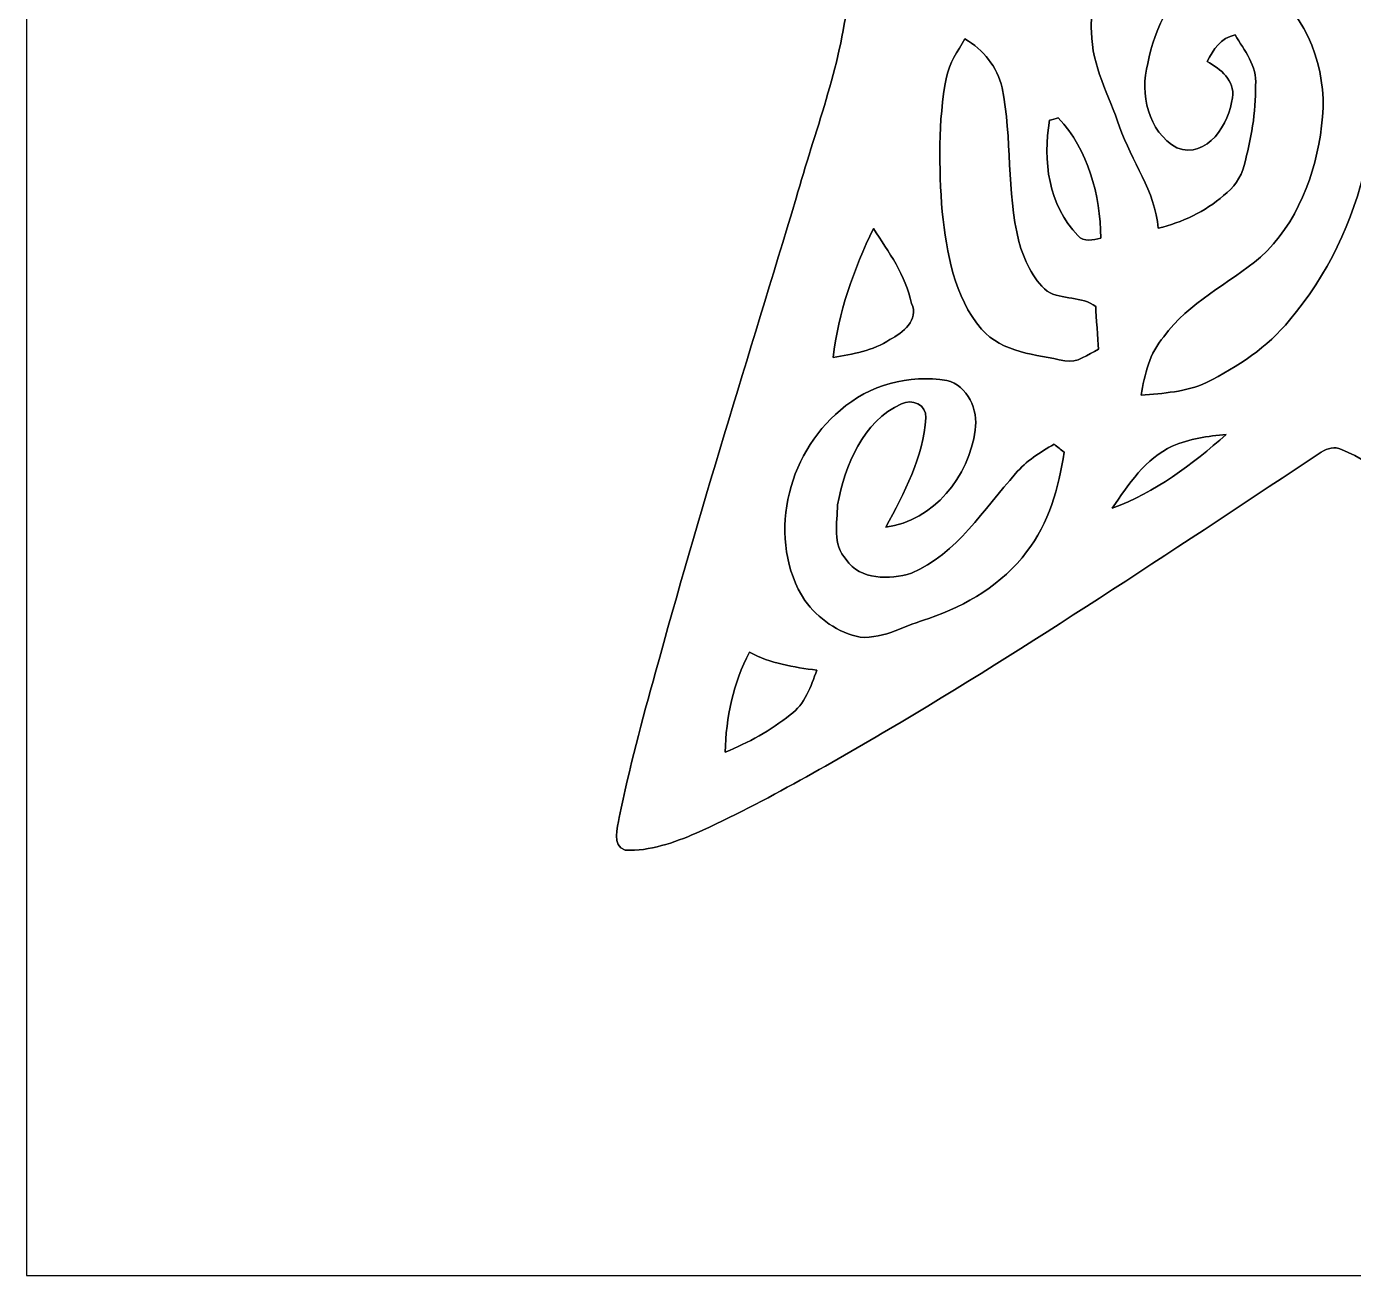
# Model space of a CAD drawing. Header units: centimetres. Extents: x -16.8 to 16.8, y -16.7 to 16.7.
# Drawn here: x -16.77 to -0.02, y -16.67 to -0.9 of the extents above; entities that cross this region are included whole.
import ezdxf

# ---------------------------------------------------------------- set-up
doc = ezdxf.new("R2010")
doc.units = ezdxf.units.CM
doc.header["$MEASUREMENT"] = 0
doc.layers.add('Layer 1', color=7, linetype='Continuous')

msp = doc.modelspace()

# ---------------------------------------------------------------- linework, layer by layer
at = {"layer": 'Layer 1', "color": 7}
for points, knots in [([(-16.77458, 16.66875), (-16.77458, 16.66875), (16.77458, 16.66875), (16.77458, 16.66875), (16.77458, 16.66875), (16.77458, 16.66875), (16.77458, -16.66875), (16.77458, -16.66875), (16.77458, -16.66875), (16.77458, -16.66875), (-16.77458, -16.66875), (-16.77458, -16.66875), (-16.77458, -16.66875), (-16.77458, -16.66875), (-16.77458, 16.66875), (-16.77458, 16.66875), (-16.77458, 16.66875), (-16.77458, 16.66875), (-16.77458, 16.66875), (-16.77458, 16.66875)], [0, 0, 0, 0, 0.16666667, 0.16666667, 0.16666667, 0.16666667, 0.33333333, 0.33333333, 0.33333333, 0.33333333, 0.5, 0.5, 0.5, 0.5, 0.66666667, 0.66666667, 0.66666667, 0.66666667, 1, 1, 1, 1]), ([(1.54799, 15.06961), (0.42721, 13.41579), (-0.61066, 11.70376), (-1.82139, 10.11237), (-1.82139, 10.11237), (-2.42182, 9.2897), (-3.05506, 8.48431), (-3.79801, 7.78404), (-3.79801, 7.78404), (-4.08376, 7.53322), (-4.37903, 7.2644), (-4.74804, 7.14622), (-4.74804, 7.14622), (-5.24122, 7.01675), (-5.75698, 7.0425), (-6.26145, 7.00899), (-6.26145, 7.00899), (-7.86095, 6.99664), (-9.46044, 7.00158), (-11.05994, 7.00581), (-11.05994, 7.00581), (-12.03501, 7.05873), (-13.01221, 7.02381), (-13.98799, 7.04568), (-13.98799, 7.04568), (-14.63216, 7.08131), (-15.2781, 7.08484), (-15.92263, 7.05591), (-15.92263, 7.05591), (-15.81397, 6.93667), (-15.6972, 6.82484), (-15.57267, 6.72183), (-15.57267, 6.72183), (-12.76068, 4.53002), (-9.78641, 2.5467), (-7.07073, 0.23178), (-7.07073, 0.23178), (-6.82237, -0.00035), (-6.53627, -0.22931), (-6.40468, -0.54751), (-6.40468, -0.54751), (-6.49676, -1.41287), (-6.82554, -2.23026), (-7.05767, -3.06493), (-7.05767, -3.06493), (-7.65634, -5.05813), (-8.2864, -7.04215), (-8.83214, -9.05122), (-8.83214, -9.05122), (-9.00642, -9.65659), (-9.16129, -10.2676), (-9.29287, -10.8839), (-9.29287, -10.8839), (-9.30663, -11.00949), (-9.392, -11.24726), (-9.21456, -11.2963), (-9.21456, -11.2963), (-8.90446, -11.31605), (-8.60284, -11.20105), (-8.31956, -11.08463), (-8.31956, -11.08463), (-7.42633, -10.67682), (-6.57895, -10.17729), (-5.73193, -9.68375), (-5.73193, -9.68375), (-3.9303, -8.60037), (-2.18123, -7.43268), (-0.42792, -6.27345), (-0.42792, -6.27345), (-0.35243, -6.22406), (-0.25823, -6.19584), (-0.17251, -6.23888), (-0.17251, -6.23888), (0.28751, -6.42549), (0.64841, -6.78004), (1.03893, -7.07566), (1.03893, -7.07566), (2.67441, -8.41975), (4.22839, -9.85838), (5.81484, -11.25926), (5.81484, -11.25926), (7.32755, -12.59805), (8.83567, -13.94601), (10.45069, -15.16204), (10.45069, -15.16204), (10.74808, -15.37088), (11.0363, -15.60936), (11.37955, -15.74165), (11.37955, -15.74165), (11.28677, -14.74294), (11.07334, -13.76045), (10.93188, -12.76844), (10.93188, -12.76844), (10.61156, -10.97703), (10.26054, -9.19162), (9.912, -7.40586), (9.912, -7.40586), (9.69257, -6.2424), (9.41529, -5.08106), (9.37542, -3.89326), (9.37542, -3.89326), (9.38354, -3.24732), (9.42622, -2.58586), (9.66893, -1.98014), (9.66893, -1.98014), (10.0136, -1.37195), (10.50219, -0.86219), (10.94281, -0.32385), (10.94281, -0.32385), (11.77537, 0.6283), (12.62098, 1.57021), (13.51174, 2.46874), (13.51174, 2.46874), (14.18802, 3.13937), (14.74858, 3.91407), (15.36382, 4.63868), (15.36382, 4.63868), (15.70884, 5.05425), (16.06903, 5.45924), (16.3763, 5.90444), (16.3763, 5.90444), (15.07772, 6.04696), (13.76821, 6.01768), (12.46505, 6.07095), (12.46505, 6.07095), (10.50643, 6.14927), (8.53511, 6.15068), (6.59412, 6.45407), (6.59412, 6.45407), (6.09459, 6.55179), (5.50369, 6.59836), (5.18407, 7.05167), (5.18407, 7.05167), (4.76144, 7.63376), (4.49862, 8.30897), (4.1977, 8.95738), (4.1977, 8.95738), (3.55635, 10.50749), (2.98591, 12.08476), (2.407, 13.6592), (2.407, 13.6592), (2.20521, 14.20601), (2.00307, 14.75317), (1.7653, 15.28551), (1.7653, 15.28551), (1.68416, 15.22271), (1.6069, 15.15392), (1.54799, 15.06961)], [0, 0, 0, 0, 0.02631579, 0.02631579, 0.02631579, 0.02631579, 0.05263158, 0.05263158, 0.05263158, 0.05263158, 0.07894737, 0.07894737, 0.07894737, 0.07894737, 0.10526316, 0.10526316, 0.10526316, 0.10526316, 0.13157895, 0.13157895, 0.13157895, 0.13157895, 0.15789474, 0.15789474, 0.15789474, 0.15789474, 0.18421053, 0.18421053, 0.18421053, 0.18421053, 0.21052632, 0.21052632, 0.21052632, 0.21052632, 0.23684211, 0.23684211, 0.23684211, 0.23684211, 0.26315789, 0.26315789, 0.26315789, 0.26315789, 0.28947368, 0.28947368, 0.28947368, 0.28947368, 0.31578947, 0.31578947, 0.31578947, 0.31578947, 0.34210526, 0.34210526, 0.34210526, 0.34210526, 0.36842105, 0.36842105, 0.36842105, 0.36842105, 0.39473684, 0.39473684, 0.39473684, 0.39473684, 0.42105263, 0.42105263, 0.42105263, 0.42105263, 0.44736842, 0.44736842, 0.44736842, 0.44736842, 0.47368421, 0.47368421, 0.47368421, 0.47368421, 0.5, 0.5, 0.5, 0.5, 0.52631579, 0.52631579, 0.52631579, 0.52631579, 0.55263158, 0.55263158, 0.55263158, 0.55263158, 0.57894737, 0.57894737, 0.57894737, 0.57894737, 0.60526316, 0.60526316, 0.60526316, 0.60526316, 0.63157895, 0.63157895, 0.63157895, 0.63157895, 0.65789474, 0.65789474, 0.65789474, 0.65789474, 0.68421053, 0.68421053, 0.68421053, 0.68421053, 0.71052632, 0.71052632, 0.71052632, 0.71052632, 0.73684211, 0.73684211, 0.73684211, 0.73684211, 0.76315789, 0.76315789, 0.76315789, 0.76315789, 0.78947368, 0.78947368, 0.78947368, 0.78947368, 0.81578947, 0.81578947, 0.81578947, 0.81578947, 0.84210526, 0.84210526, 0.84210526, 0.84210526, 0.86842105, 0.86842105, 0.86842105, 0.86842105, 0.89473684, 0.89473684, 0.89473684, 0.89473684, 0.92105263, 0.92105263, 0.92105263, 0.92105263, 0.94736842, 0.94736842, 0.94736842, 0.94736842, 1, 1, 1, 1]), ([(-1.29187, 0.34396), (-1.02658, 0.45685), (-0.71508, 0.61913), (-0.42651, 0.49248), (-0.42651, 0.49248), (-0.06914, 0.32209), (0.07549, -0.08361), (0.15628, -0.44379), (0.15628, -0.44379), (0.45544, -1.88313), (0.13406, -3.47239), (-0.82762, -4.60516), (-0.82762, -4.60516), (-1.10561, -4.94982), (-1.48625, -5.19254), (-1.87501, -5.39503), (-1.87501, -5.39503), (-2.1336, -5.51145), (-2.42394, -5.5305), (-2.70298, -5.55343), (-2.70298, -5.55343), (-2.65818, -5.29308), (-2.59574, -5.01967), (-2.41723, -4.81471), (-2.41723, -4.81471), (-2.10432, -4.38009), (-1.59914, -4.14726), (-1.19592, -3.81212), (-1.19592, -3.81212), (-0.73378, -3.38773), (-0.49742, -2.76543), (-0.42333, -2.15406), (-0.42333, -2.15406), (-0.33902, -1.54552), (-0.54116, -0.88759), (-1.00259, -0.47308), (-1.00259, -0.47308), (-1.22837, -0.27058), (-1.54799, -0.1838), (-1.84609, -0.23671), (-1.84609, -0.23671), (-2.31422, -0.39546), (-2.52448, -0.91969), (-2.61973, -1.36313), (-2.61973, -1.36313), (-2.7178, -1.74554), (-2.61761, -2.22426), (-2.25249, -2.42958), (-2.25249, -2.42958), (-1.8669, -2.58022), (-1.58433, -2.11667), (-1.55011, -1.79705), (-1.55011, -1.79705), (-1.51342, -1.58115), (-1.70215, -1.43228), (-1.86866, -1.33914), (-1.86866, -1.33914), (-1.79458, -1.18886), (-1.69404, -1.03928), (-1.51412, -1.00365), (-1.51412, -1.00365), (-1.39841, -1.20086), (-1.23825, -1.39629), (-1.25659, -1.64112), (-1.25659, -1.64112), (-1.25201, -1.98296), (-1.31374, -2.32339), (-1.40229, -2.65254), (-1.40229, -2.65254), (-1.44074, -2.80494), (-1.53494, -2.93864), (-1.66088, -3.03177), (-1.66088, -3.03177), (-1.89653, -3.23568), (-2.18369, -3.3722), (-2.48567, -3.44593), (-2.48567, -3.44593), (-2.52377, -2.97815), (-2.82328, -2.59644), (-2.97427, -2.16464), (-2.97427, -2.16464), (-3.10727, -1.772), (-3.32669, -1.39488), (-3.32775, -0.96873), (-3.32775, -0.96873), (-3.3715, -0.6798), (-3.16724, -0.42228), (-2.94287, -0.26988), (-2.94287, -0.26988), (-2.43452, 0.03634), (-1.82739, 0.10019), (-1.29187, 0.34396)], [0, 0, 0, 0, 0.04166667, 0.04166667, 0.04166667, 0.04166667, 0.08333333, 0.08333333, 0.08333333, 0.08333333, 0.125, 0.125, 0.125, 0.125, 0.16666667, 0.16666667, 0.16666667, 0.16666667, 0.20833333, 0.20833333, 0.20833333, 0.20833333, 0.25, 0.25, 0.25, 0.25, 0.29166667, 0.29166667, 0.29166667, 0.29166667, 0.33333333, 0.33333333, 0.33333333, 0.33333333, 0.375, 0.375, 0.375, 0.375, 0.41666667, 0.41666667, 0.41666667, 0.41666667, 0.45833333, 0.45833333, 0.45833333, 0.45833333, 0.5, 0.5, 0.5, 0.5, 0.54166667, 0.54166667, 0.54166667, 0.54166667, 0.58333333, 0.58333333, 0.58333333, 0.58333333, 0.625, 0.625, 0.625, 0.625, 0.66666667, 0.66666667, 0.66666667, 0.66666667, 0.70833333, 0.70833333, 0.70833333, 0.70833333, 0.75, 0.75, 0.75, 0.75, 0.79166667, 0.79166667, 0.79166667, 0.79166667, 0.83333333, 0.83333333, 0.83333333, 0.83333333, 0.875, 0.875, 0.875, 0.875, 0.91666667, 0.91666667, 0.91666667, 0.91666667, 1, 1, 1, 1]), ([(-4.92619, -1.05551), (-4.69406, -1.18816), (-4.51944, -1.40829), (-4.45805, -1.67146), (-4.45805, -1.67146), (-4.32647, -2.30999), (-4.40478, -2.97639), (-4.24603, -3.61139), (-4.24603, -3.61139), (-4.18006, -3.84493), (-4.07635, -4.07988), (-3.88761, -4.24039), (-3.88761, -4.24039), (-3.7017, -4.35328), (-3.4477, -4.29824), (-3.27625, -4.43442), (-3.27625, -4.43442), (-3.26778, -4.56918), (-3.25049, -4.8387), (-3.24168, -4.97381), (-3.24168, -4.97381), (-3.37503, -5.03661), (-3.50802, -5.15373), (-3.66642, -5.11881), (-3.66642, -5.11881), (-4.0319, -5.04261), (-4.4517, -5.0165), (-4.71911, -4.71946), (-4.71911, -4.71946), (-5.06518, -4.30918), (-5.15549, -3.75638), (-5.21476, -3.23956), (-5.21476, -3.23956), (-5.25392, -2.6737), (-5.27015, -2.09832), (-5.16008, -1.53917), (-5.16008, -1.53917), (-5.12374, -1.36102), (-5.02073, -1.20721), (-4.92619, -1.05551)], [0, 0, 0, 0, 0.09090909, 0.09090909, 0.09090909, 0.09090909, 0.18181818, 0.18181818, 0.18181818, 0.18181818, 0.27272727, 0.27272727, 0.27272727, 0.27272727, 0.36363636, 0.36363636, 0.36363636, 0.36363636, 0.45454545, 0.45454545, 0.45454545, 0.45454545, 0.54545455, 0.54545455, 0.54545455, 0.54545455, 0.63636364, 0.63636364, 0.63636364, 0.63636364, 0.72727273, 0.72727273, 0.72727273, 0.72727273, 0.81818182, 0.81818182, 0.81818182, 0.81818182, 1, 1, 1, 1]), ([(-3.85763, -2.08245), (-3.83046, -2.07469), (-3.77578, -2.05916), (-3.74826, -2.0514), (-3.74826, -2.0514), (-3.36832, -2.46239), (-3.21839, -3.02013), (-3.21204, -3.56976), (-3.21204, -3.56976), (-3.30835, -3.58987), (-3.42512, -3.63008), (-3.49991, -3.53624), (-3.49991, -3.53624), (-3.87421, -3.16018), (-3.94653, -2.58516), (-3.85763, -2.08245)], [0, 0, 0, 0, 0.2, 0.2, 0.2, 0.2, 0.4, 0.4, 0.4, 0.4, 0.6, 0.6, 0.6, 0.6, 1, 1, 1, 1]), ([(-6.58918, -5.07929), (-6.53027, -4.50815), (-6.32636, -3.96381), (-6.08295, -3.44805), (-6.08295, -3.44805), (-5.89104, -3.74474), (-5.67267, -4.04072), (-5.60246, -4.39491), (-5.60246, -4.39491), (-5.49875, -4.60093), (-5.715, -4.76673), (-5.87304, -4.85069), (-5.87304, -4.85069), (-6.08506, -4.99533), (-6.34365, -5.02955), (-6.58918, -5.07929)], [0, 0, 0, 0, 0.2, 0.2, 0.2, 0.2, 0.4, 0.4, 0.4, 0.4, 0.6, 0.6, 0.6, 0.6, 1, 1, 1, 1]), ([(-6.49852, -5.74357), (-6.13798, -5.42219), (-5.62963, -5.28814), (-5.15549, -5.36646), (-5.15549, -5.36646), (-4.89303, -5.43631), (-4.75439, -5.73758), (-4.79743, -5.99369), (-4.79743, -5.99369), (-4.87574, -6.57719), (-5.31954, -7.14128), (-5.92667, -7.2196), (-5.92667, -7.2196), (-5.69348, -6.7885), (-5.45077, -6.33695), (-5.41902, -5.83741), (-5.41902, -5.83741), (-5.40561, -5.67831), (-5.6007, -5.59329), (-5.72805, -5.66314), (-5.72805, -5.66314), (-6.21912, -5.88222), (-6.44031, -6.44102), (-6.5338, -6.93702), (-6.5338, -6.93702), (-6.54262, -7.16315), (-6.60012, -7.44432), (-6.42761, -7.62776), (-6.42761, -7.62776), (-6.24805, -7.8927), (-5.87904, -7.88353), (-5.60352, -7.80133), (-5.60352, -7.80133), (-5.02603, -7.55438), (-4.69089, -6.99206), (-4.2866, -6.54332), (-4.2866, -6.54332), (-4.15572, -6.38387), (-3.97898, -6.2738), (-3.80153, -6.17326), (-3.80153, -6.17326), (-3.75955, -6.20642), (-3.71757, -6.24029), (-3.67489, -6.2738), (-3.67489, -6.2738), (-3.74156, -6.71795), (-3.86715, -7.17021), (-4.14761, -7.53039), (-4.14761, -7.53039), (-4.45135, -7.94032), (-4.90714, -8.20667), (-5.38268, -8.37142), (-5.38268, -8.37142), (-5.66914, -8.45361), (-5.94043, -8.63106), (-6.24875, -8.60919), (-6.24875, -8.60919), (-6.52992, -8.55521), (-6.77898, -8.37283), (-6.94902, -8.1474), (-6.94902, -8.1474), (-7.43373, -7.38858), (-7.18044, -6.29885), (-6.49852, -5.74357)], [0, 0, 0, 0, 0.05882353, 0.05882353, 0.05882353, 0.05882353, 0.11764706, 0.11764706, 0.11764706, 0.11764706, 0.17647059, 0.17647059, 0.17647059, 0.17647059, 0.23529412, 0.23529412, 0.23529412, 0.23529412, 0.29411765, 0.29411765, 0.29411765, 0.29411765, 0.35294118, 0.35294118, 0.35294118, 0.35294118, 0.41176471, 0.41176471, 0.41176471, 0.41176471, 0.47058824, 0.47058824, 0.47058824, 0.47058824, 0.52941176, 0.52941176, 0.52941176, 0.52941176, 0.58823529, 0.58823529, 0.58823529, 0.58823529, 0.64705882, 0.64705882, 0.64705882, 0.64705882, 0.70588235, 0.70588235, 0.70588235, 0.70588235, 0.76470588, 0.76470588, 0.76470588, 0.76470588, 0.82352941, 0.82352941, 0.82352941, 0.82352941, 0.88235294, 0.88235294, 0.88235294, 0.88235294, 1, 1, 1, 1]), ([(-2.30858, -6.19584), (-2.09374, -6.10447), (-1.85914, -6.06813), (-1.62772, -6.0512), (-1.62772, -6.0512), (-2.05952, -6.42303), (-2.52271, -6.78639), (-3.06599, -6.9783), (-3.06599, -6.9783), (-2.86456, -6.67879), (-2.64619, -6.35494), (-2.30858, -6.19584)], [0, 0, 0, 0, 0.25, 0.25, 0.25, 0.25, 0.5, 0.5, 0.5, 0.5, 1, 1, 1, 1]), ([(-7.64681, -8.79969), (-7.38329, -8.93974), (-7.09048, -8.98842), (-6.79732, -9.02547), (-6.79732, -9.02547), (-6.86964, -9.23078), (-6.94937, -9.45621), (-7.1314, -9.59062), (-7.1314, -9.59062), (-7.38046, -9.78606), (-7.66163, -9.94163), (-7.95443, -10.06228), (-7.95443, -10.06228), (-7.94244, -9.62378), (-7.85636, -9.18845), (-7.64681, -8.79969)], [0, 0, 0, 0, 0.2, 0.2, 0.2, 0.2, 0.4, 0.4, 0.4, 0.4, 0.6, 0.6, 0.6, 0.6, 1, 1, 1, 1])]:
    msp.add_open_spline(points, degree=3, knots=knots, dxfattribs=at)
at = {"layer": 'Layer 1', "color": 253}
for points, knots in [([(1.54799, 15.06961), (1.6069, 15.15392), (1.68416, 15.22271), (1.7653, 15.28551), (1.7653, 15.28551), (2.00307, 14.75317), (2.20521, 14.20601), (2.407, 13.6592), (2.407, 13.6592), (2.98591, 12.08476), (3.55635, 10.50749), (4.1977, 8.95738), (4.1977, 8.95738), (4.49862, 8.30897), (4.76144, 7.63376), (5.18407, 7.05167), (5.18407, 7.05167), (5.50369, 6.59836), (6.09459, 6.55179), (6.59412, 6.45407), (6.59412, 6.45407), (8.53511, 6.15068), (10.50643, 6.14927), (12.46505, 6.07095), (12.46505, 6.07095), (13.76821, 6.01768), (15.07772, 6.04696), (16.3763, 5.90444), (16.3763, 5.90444), (16.06903, 5.45924), (15.70884, 5.05425), (15.36382, 4.63868), (15.36382, 4.63868), (14.74858, 3.91407), (14.18802, 3.13937), (13.51174, 2.46874), (13.51174, 2.46874), (12.62098, 1.57021), (11.77537, 0.6283), (10.94281, -0.32385), (10.94281, -0.32385), (10.50219, -0.86219), (10.0136, -1.37195), (9.66893, -1.98014), (9.66893, -1.98014), (9.42622, -2.58586), (9.38354, -3.24732), (9.37542, -3.89326), (9.37542, -3.89326), (9.41529, -5.08106), (9.69257, -6.2424), (9.912, -7.40586), (9.912, -7.40586), (10.26054, -9.19162), (10.61156, -10.97703), (10.93188, -12.76844), (10.93188, -12.76844), (11.07334, -13.76045), (11.28677, -14.74294), (11.37955, -15.74165), (11.37955, -15.74165), (11.0363, -15.60936), (10.74808, -15.37088), (10.45069, -15.16204), (10.45069, -15.16204), (8.83567, -13.94601), (7.32755, -12.59805), (5.81484, -11.25926), (5.81484, -11.25926), (4.22839, -9.85838), (2.67441, -8.41975), (1.03893, -7.07566), (1.03893, -7.07566), (0.64841, -6.78004), (0.28751, -6.42549), (-0.17251, -6.23888), (-0.17251, -6.23888), (-0.25823, -6.19584), (-0.35243, -6.22406), (-0.42792, -6.27345), (-0.42792, -6.27345), (-2.18123, -7.43268), (-3.9303, -8.60037), (-5.73193, -9.68375), (-5.73193, -9.68375), (-6.57895, -10.17729), (-7.42633, -10.67682), (-8.31956, -11.08463), (-8.31956, -11.08463), (-8.60284, -11.20105), (-8.90446, -11.31605), (-9.21456, -11.2963), (-9.21456, -11.2963), (-9.392, -11.24726), (-9.30663, -11.00949), (-9.29287, -10.8839), (-9.29287, -10.8839), (-9.16129, -10.2676), (-9.00642, -9.65659), (-8.83214, -9.05122), (-8.83214, -9.05122), (-8.2864, -7.04215), (-7.65634, -5.05813), (-7.05767, -3.06493), (-7.05767, -3.06493), (-6.82554, -2.23026), (-6.49676, -1.41287), (-6.40468, -0.54751), (-6.40468, -0.54751), (-6.53627, -0.22931), (-6.82237, -0.00035), (-7.07073, 0.23178), (-7.07073, 0.23178), (-9.78641, 2.5467), (-12.76068, 4.53002), (-15.57267, 6.72183), (-15.57267, 6.72183), (-15.6972, 6.82484), (-15.81397, 6.93667), (-15.92263, 7.05591), (-15.92263, 7.05591), (-15.2781, 7.08484), (-14.63216, 7.08131), (-13.98799, 7.04568), (-13.98799, 7.04568), (-13.01221, 7.02381), (-12.03501, 7.05873), (-11.05994, 7.00581), (-11.05994, 7.00581), (-9.46044, 7.00158), (-7.86095, 6.99664), (-6.26145, 7.00899), (-6.26145, 7.00899), (-5.75698, 7.0425), (-5.24122, 7.01675), (-4.74804, 7.14622), (-4.74804, 7.14622), (-4.37903, 7.2644), (-4.08376, 7.53322), (-3.79801, 7.78404), (-3.79801, 7.78404), (-3.05506, 8.48431), (-2.42182, 9.2897), (-1.82139, 10.11237), (-1.82139, 10.11237), (-0.61066, 11.70376), (0.42721, 13.41579), (1.54799, 15.06961), (1.54799, 15.06961), (1.54799, 15.06961), (1.54799, 15.06961), (1.54799, 15.06961)], [0, 0, 0, 0, 0.02564103, 0.02564103, 0.02564103, 0.02564103, 0.05128205, 0.05128205, 0.05128205, 0.05128205, 0.07692308, 0.07692308, 0.07692308, 0.07692308, 0.1025641, 0.1025641, 0.1025641, 0.1025641, 0.12820513, 0.12820513, 0.12820513, 0.12820513, 0.15384615, 0.15384615, 0.15384615, 0.15384615, 0.17948718, 0.17948718, 0.17948718, 0.17948718, 0.20512821, 0.20512821, 0.20512821, 0.20512821, 0.23076923, 0.23076923, 0.23076923, 0.23076923, 0.25641026, 0.25641026, 0.25641026, 0.25641026, 0.28205128, 0.28205128, 0.28205128, 0.28205128, 0.30769231, 0.30769231, 0.30769231, 0.30769231, 0.33333333, 0.33333333, 0.33333333, 0.33333333, 0.35897436, 0.35897436, 0.35897436, 0.35897436, 0.38461538, 0.38461538, 0.38461538, 0.38461538, 0.41025641, 0.41025641, 0.41025641, 0.41025641, 0.43589744, 0.43589744, 0.43589744, 0.43589744, 0.46153846, 0.46153846, 0.46153846, 0.46153846, 0.48717949, 0.48717949, 0.48717949, 0.48717949, 0.51282051, 0.51282051, 0.51282051, 0.51282051, 0.53846154, 0.53846154, 0.53846154, 0.53846154, 0.56410256, 0.56410256, 0.56410256, 0.56410256, 0.58974359, 0.58974359, 0.58974359, 0.58974359, 0.61538462, 0.61538462, 0.61538462, 0.61538462, 0.64102564, 0.64102564, 0.64102564, 0.64102564, 0.66666667, 0.66666667, 0.66666667, 0.66666667, 0.69230769, 0.69230769, 0.69230769, 0.69230769, 0.71794872, 0.71794872, 0.71794872, 0.71794872, 0.74358974, 0.74358974, 0.74358974, 0.74358974, 0.76923077, 0.76923077, 0.76923077, 0.76923077, 0.79487179, 0.79487179, 0.79487179, 0.79487179, 0.82051282, 0.82051282, 0.82051282, 0.82051282, 0.84615385, 0.84615385, 0.84615385, 0.84615385, 0.87179487, 0.87179487, 0.87179487, 0.87179487, 0.8974359, 0.8974359, 0.8974359, 0.8974359, 0.92307692, 0.92307692, 0.92307692, 0.92307692, 0.94871795, 0.94871795, 0.94871795, 0.94871795, 1, 1, 1, 1]), ([(-1.29187, 0.34396), (-1.82739, 0.10019), (-2.43452, 0.03634), (-2.94287, -0.26988), (-2.94287, -0.26988), (-3.16724, -0.42228), (-3.3715, -0.6798), (-3.32775, -0.96873), (-3.32775, -0.96873), (-3.32669, -1.39488), (-3.10727, -1.772), (-2.97427, -2.16464), (-2.97427, -2.16464), (-2.82328, -2.59644), (-2.52377, -2.97815), (-2.48567, -3.44593), (-2.48567, -3.44593), (-2.18369, -3.3722), (-1.89653, -3.23568), (-1.66088, -3.03177), (-1.66088, -3.03177), (-1.53494, -2.93864), (-1.44074, -2.80494), (-1.40229, -2.65254), (-1.40229, -2.65254), (-1.31374, -2.32339), (-1.25201, -1.98296), (-1.25659, -1.64112), (-1.25659, -1.64112), (-1.23825, -1.39629), (-1.39841, -1.20086), (-1.51412, -1.00365), (-1.51412, -1.00365), (-1.69404, -1.03928), (-1.79458, -1.18886), (-1.86866, -1.33914), (-1.86866, -1.33914), (-1.70215, -1.43228), (-1.51342, -1.58115), (-1.55011, -1.79705), (-1.55011, -1.79705), (-1.58433, -2.11667), (-1.8669, -2.58022), (-2.25249, -2.42958), (-2.25249, -2.42958), (-2.61761, -2.22426), (-2.7178, -1.74554), (-2.61973, -1.36313), (-2.61973, -1.36313), (-2.52448, -0.91969), (-2.31422, -0.39546), (-1.84609, -0.23671), (-1.84609, -0.23671), (-1.54799, -0.1838), (-1.22837, -0.27058), (-1.00259, -0.47308), (-1.00259, -0.47308), (-0.54116, -0.88759), (-0.33902, -1.54552), (-0.42333, -2.15406), (-0.42333, -2.15406), (-0.49742, -2.76543), (-0.73378, -3.38773), (-1.19592, -3.81212), (-1.19592, -3.81212), (-1.59914, -4.14726), (-2.10432, -4.38009), (-2.41723, -4.81471), (-2.41723, -4.81471), (-2.59574, -5.01967), (-2.65818, -5.29308), (-2.70298, -5.55343), (-2.70298, -5.55343), (-2.42394, -5.5305), (-2.1336, -5.51145), (-1.87501, -5.39503), (-1.87501, -5.39503), (-1.48625, -5.19254), (-1.10561, -4.94982), (-0.82762, -4.60516), (-0.82762, -4.60516), (0.13406, -3.47239), (0.45544, -1.88313), (0.15628, -0.44379), (0.15628, -0.44379), (0.07549, -0.08361), (-0.06914, 0.32209), (-0.42651, 0.49248), (-0.42651, 0.49248), (-0.71508, 0.61913), (-1.02658, 0.45685), (-1.29187, 0.34396), (-1.29187, 0.34396), (-1.29187, 0.34396), (-1.29187, 0.34396), (-1.29187, 0.34396)], [0, 0, 0, 0, 0.04, 0.04, 0.04, 0.04, 0.08, 0.08, 0.08, 0.08, 0.12, 0.12, 0.12, 0.12, 0.16, 0.16, 0.16, 0.16, 0.2, 0.2, 0.2, 0.2, 0.24, 0.24, 0.24, 0.24, 0.28, 0.28, 0.28, 0.28, 0.32, 0.32, 0.32, 0.32, 0.36, 0.36, 0.36, 0.36, 0.4, 0.4, 0.4, 0.4, 0.44, 0.44, 0.44, 0.44, 0.48, 0.48, 0.48, 0.48, 0.52, 0.52, 0.52, 0.52, 0.56, 0.56, 0.56, 0.56, 0.6, 0.6, 0.6, 0.6, 0.64, 0.64, 0.64, 0.64, 0.68, 0.68, 0.68, 0.68, 0.72, 0.72, 0.72, 0.72, 0.76, 0.76, 0.76, 0.76, 0.8, 0.8, 0.8, 0.8, 0.84, 0.84, 0.84, 0.84, 0.88, 0.88, 0.88, 0.88, 0.92, 0.92, 0.92, 0.92, 1, 1, 1, 1]), ([(-4.92619, -1.05551), (-5.02073, -1.20721), (-5.12374, -1.36102), (-5.16008, -1.53917), (-5.16008, -1.53917), (-5.27015, -2.09832), (-5.25392, -2.6737), (-5.21476, -3.23956), (-5.21476, -3.23956), (-5.15549, -3.75638), (-5.06518, -4.30918), (-4.71911, -4.71946), (-4.71911, -4.71946), (-4.4517, -5.0165), (-4.0319, -5.04261), (-3.66642, -5.11881), (-3.66642, -5.11881), (-3.50802, -5.15373), (-3.37503, -5.03661), (-3.24168, -4.97381), (-3.24168, -4.97381), (-3.25049, -4.8387), (-3.26778, -4.56918), (-3.27625, -4.43442), (-3.27625, -4.43442), (-3.4477, -4.29824), (-3.7017, -4.35328), (-3.88761, -4.24039), (-3.88761, -4.24039), (-4.07635, -4.07988), (-4.18006, -3.84493), (-4.24603, -3.61139), (-4.24603, -3.61139), (-4.40478, -2.97639), (-4.32647, -2.30999), (-4.45805, -1.67146), (-4.45805, -1.67146), (-4.51944, -1.40829), (-4.69406, -1.18816), (-4.92619, -1.05551), (-4.92619, -1.05551), (-4.92619, -1.05551), (-4.92619, -1.05551), (-4.92619, -1.05551)], [0, 0, 0, 0, 0.08333333, 0.08333333, 0.08333333, 0.08333333, 0.16666667, 0.16666667, 0.16666667, 0.16666667, 0.25, 0.25, 0.25, 0.25, 0.33333333, 0.33333333, 0.33333333, 0.33333333, 0.41666667, 0.41666667, 0.41666667, 0.41666667, 0.5, 0.5, 0.5, 0.5, 0.58333333, 0.58333333, 0.58333333, 0.58333333, 0.66666667, 0.66666667, 0.66666667, 0.66666667, 0.75, 0.75, 0.75, 0.75, 0.83333333, 0.83333333, 0.83333333, 0.83333333, 1, 1, 1, 1]), ([(-3.85763, -2.08245), (-3.94653, -2.58516), (-3.87421, -3.16018), (-3.49991, -3.53624), (-3.49991, -3.53624), (-3.42512, -3.63008), (-3.30835, -3.58987), (-3.21204, -3.56976), (-3.21204, -3.56976), (-3.21839, -3.02013), (-3.36832, -2.46239), (-3.74826, -2.0514), (-3.74826, -2.0514), (-3.77578, -2.05916), (-3.83046, -2.07469), (-3.85763, -2.08245), (-3.85763, -2.08245), (-3.85763, -2.08245), (-3.85763, -2.08245), (-3.85763, -2.08245)], [0, 0, 0, 0, 0.16666667, 0.16666667, 0.16666667, 0.16666667, 0.33333333, 0.33333333, 0.33333333, 0.33333333, 0.5, 0.5, 0.5, 0.5, 0.66666667, 0.66666667, 0.66666667, 0.66666667, 1, 1, 1, 1]), ([(-6.58918, -5.07929), (-6.34365, -5.02955), (-6.08506, -4.99533), (-5.87304, -4.85069), (-5.87304, -4.85069), (-5.715, -4.76673), (-5.49875, -4.60093), (-5.60246, -4.39491), (-5.60246, -4.39491), (-5.67267, -4.04072), (-5.89104, -3.74474), (-6.08295, -3.44805), (-6.08295, -3.44805), (-6.32636, -3.96381), (-6.53027, -4.50815), (-6.58918, -5.07929), (-6.58918, -5.07929), (-6.58918, -5.07929), (-6.58918, -5.07929), (-6.58918, -5.07929)], [0, 0, 0, 0, 0.16666667, 0.16666667, 0.16666667, 0.16666667, 0.33333333, 0.33333333, 0.33333333, 0.33333333, 0.5, 0.5, 0.5, 0.5, 0.66666667, 0.66666667, 0.66666667, 0.66666667, 1, 1, 1, 1]), ([(-6.49852, -5.74357), (-7.18044, -6.29885), (-7.43373, -7.38858), (-6.94902, -8.1474), (-6.94902, -8.1474), (-6.77898, -8.37283), (-6.52992, -8.55521), (-6.24875, -8.60919), (-6.24875, -8.60919), (-5.94043, -8.63106), (-5.66914, -8.45361), (-5.38268, -8.37142), (-5.38268, -8.37142), (-4.90714, -8.20667), (-4.45135, -7.94032), (-4.14761, -7.53039), (-4.14761, -7.53039), (-3.86715, -7.17021), (-3.74156, -6.71795), (-3.67489, -6.2738), (-3.67489, -6.2738), (-3.71757, -6.24029), (-3.75955, -6.20642), (-3.80153, -6.17326), (-3.80153, -6.17326), (-3.97898, -6.2738), (-4.15572, -6.38387), (-4.2866, -6.54332), (-4.2866, -6.54332), (-4.69089, -6.99206), (-5.02603, -7.55438), (-5.60352, -7.80133), (-5.60352, -7.80133), (-5.87904, -7.88353), (-6.24805, -7.8927), (-6.42761, -7.62776), (-6.42761, -7.62776), (-6.60012, -7.44432), (-6.54262, -7.16315), (-6.5338, -6.93702), (-6.5338, -6.93702), (-6.44031, -6.44102), (-6.21912, -5.88222), (-5.72805, -5.66314), (-5.72805, -5.66314), (-5.6007, -5.59329), (-5.40561, -5.67831), (-5.41902, -5.83741), (-5.41902, -5.83741), (-5.45077, -6.33695), (-5.69348, -6.7885), (-5.92667, -7.2196), (-5.92667, -7.2196), (-5.31954, -7.14128), (-4.87574, -6.57719), (-4.79743, -5.99369), (-4.79743, -5.99369), (-4.75439, -5.73758), (-4.89303, -5.43631), (-5.15549, -5.36646), (-5.15549, -5.36646), (-5.62963, -5.28814), (-6.13798, -5.42219), (-6.49852, -5.74357), (-6.49852, -5.74357), (-6.49852, -5.74357), (-6.49852, -5.74357), (-6.49852, -5.74357)], [0, 0, 0, 0, 0.05555556, 0.05555556, 0.05555556, 0.05555556, 0.11111111, 0.11111111, 0.11111111, 0.11111111, 0.16666667, 0.16666667, 0.16666667, 0.16666667, 0.22222222, 0.22222222, 0.22222222, 0.22222222, 0.27777778, 0.27777778, 0.27777778, 0.27777778, 0.33333333, 0.33333333, 0.33333333, 0.33333333, 0.38888889, 0.38888889, 0.38888889, 0.38888889, 0.44444444, 0.44444444, 0.44444444, 0.44444444, 0.5, 0.5, 0.5, 0.5, 0.55555556, 0.55555556, 0.55555556, 0.55555556, 0.61111111, 0.61111111, 0.61111111, 0.61111111, 0.66666667, 0.66666667, 0.66666667, 0.66666667, 0.72222222, 0.72222222, 0.72222222, 0.72222222, 0.77777778, 0.77777778, 0.77777778, 0.77777778, 0.83333333, 0.83333333, 0.83333333, 0.83333333, 0.88888889, 0.88888889, 0.88888889, 0.88888889, 1, 1, 1, 1]), ([(-2.30858, -6.19584), (-2.64619, -6.35494), (-2.86456, -6.67879), (-3.06599, -6.9783), (-3.06599, -6.9783), (-2.52271, -6.78639), (-2.05952, -6.42303), (-1.62772, -6.0512), (-1.62772, -6.0512), (-1.85914, -6.06813), (-2.09374, -6.10447), (-2.30858, -6.19584), (-2.30858, -6.19584), (-2.30858, -6.19584), (-2.30858, -6.19584), (-2.30858, -6.19584)], [0, 0, 0, 0, 0.2, 0.2, 0.2, 0.2, 0.4, 0.4, 0.4, 0.4, 0.6, 0.6, 0.6, 0.6, 1, 1, 1, 1]), ([(-7.64681, -8.79969), (-7.85636, -9.18845), (-7.94244, -9.62378), (-7.95443, -10.06228), (-7.95443, -10.06228), (-7.66163, -9.94163), (-7.38046, -9.78606), (-7.1314, -9.59062), (-7.1314, -9.59062), (-6.94937, -9.45621), (-6.86964, -9.23078), (-6.79732, -9.02547), (-6.79732, -9.02547), (-7.09048, -8.98842), (-7.38329, -8.93974), (-7.64681, -8.79969), (-7.64681, -8.79969), (-7.64681, -8.79969), (-7.64681, -8.79969), (-7.64681, -8.79969)], [0, 0, 0, 0, 0.16666667, 0.16666667, 0.16666667, 0.16666667, 0.33333333, 0.33333333, 0.33333333, 0.33333333, 0.5, 0.5, 0.5, 0.5, 0.66666667, 0.66666667, 0.66666667, 0.66666667, 1, 1, 1, 1])]:
    msp.add_open_spline(points, degree=3, knots=knots, dxfattribs=at)

doc.saveas('drawing.dxf')
